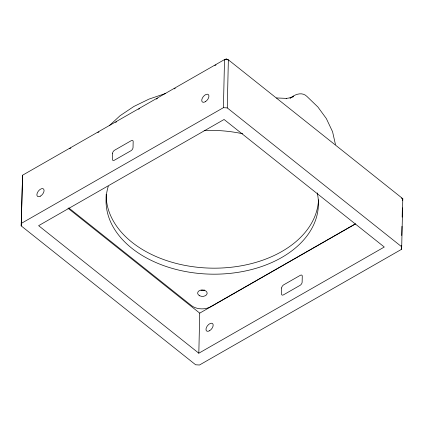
<?xml version="1.0" encoding="UTF-8"?>
<svg xmlns="http://www.w3.org/2000/svg" width="424" height="424" viewBox="0 0 424 424"><rect width="100%" height="100%" fill="white"/><g stroke="black" fill="none" stroke-linecap="round" stroke-linejoin="round"><path stroke-width="0.64" d="M21.2 225.897L22.573 175.202L224.519 59.577L226.347 58.989L228.361 59.816L402.8 198.692L401.708 246.789L401.427 249.386L199.481 365.011L195.639 364.773L21.2 225.897L22.573 175.202M198.824 353.208L38.621 225.669L224.084 119.483L384.287 247.022L198.824 353.208L199.731 313.124L67.957 208.211M21.481 223.3L223.427 107.675L224.519 59.577L228.361 59.816L227.269 107.913L401.708 246.789M401.427 249.386L401.517 245.432M401.74 235.548L401.952 226.326M402.159 217.099L402.371 207.877M402.588 200.637L402.8 198.692L401.29 198.072M109.45 125.531L120.034 115.741L133.915 106.435L149.025 99.089L165.667 93.434M69.722 148.665L70.866 148.008M97.833 132.569L98.983 131.912M115.62 122.388L116.764 121.73M138.569 109.249L139.713 108.592M156.35 99.062L157.5 98.405M174.137 88.881L175.287 88.224M214.873 65.561L216.017 64.904M224.625 59.975L226.347 58.989M290.276 98.193C294.807 94.292 302.074 91.52 306.939 96.439L317.899 107.012L326.342 118.572L332.575 131.737L335.448 144.489M355.386 223.846L210.601 306.743A13.616 9.217 1.3 0 1 191.399 305.556L68.762 207.924M199.731 313.124L355.339 224.031M292.777 96.953L293.684 96.571L289.963 97.88L290.541 97.764L286.152 98.426L286.693 98.395L276.469 97.949M223.427 107.675L227.269 107.913M204.617 290.085A4.765 3.228 1.3 0 1 200.976 290.18M318.509 199.81A106.212 71.895 1.3 0 1 210.24 268.122A106.212 71.895 1.3 0 1 106.17 194.325M317.247 192.883A106.212 71.895 1.3 0 1 209.149 274.105A106.212 71.895 1.3 0 1 108.3 186.216M204.114 130.481A106.212 71.895 1.3 0 1 242.735 133.777M112.561 153.35L112.424 159.36A2.724 1.495 -51.5 0 0 114.438 160.187L130.926 150.748A2.724 1.495 -51.5 0 0 133.03 147.563L133.168 141.552A2.724 1.495 -51.5 0 0 131.154 140.726L114.666 150.165A2.724 1.495 -51.5 0 0 112.561 153.35M281.658 287.976L281.525 293.986A2.724 1.495 -51.5 0 0 283.539 294.812L300.022 285.373A2.724 1.495 -51.5 0 0 302.132 282.188L302.264 276.178A2.724 1.495 -51.5 0 0 300.25 275.351L283.767 284.79A2.724 1.495 -51.5 0 0 281.658 287.976M209.504 330.773A4.765 2.618 -51.5 0 0 212.742 323.724A4.765 2.618 -51.5 0 0 206.499 327.301A4.765 2.618 -51.5 0 0 209.504 330.773M40.402 196.148A4.765 2.618 -51.5 0 0 43.645 189.099A4.765 2.618 -51.5 0 0 37.397 192.676A4.765 2.618 -51.5 0 0 40.402 196.148M205.258 101.76A4.765 2.618 -51.5 0 0 208.502 94.711A4.765 2.618 -51.5 0 0 202.253 98.288A4.765 2.618 -51.5 0 0 205.258 101.76M199.725 295.804A4.765 3.228 1.3 0 0 207.156 293.461A4.765 3.228 1.3 0 0 200.329 290.233A4.765 3.228 1.3 0 0 199.725 295.804"/></g></svg>
